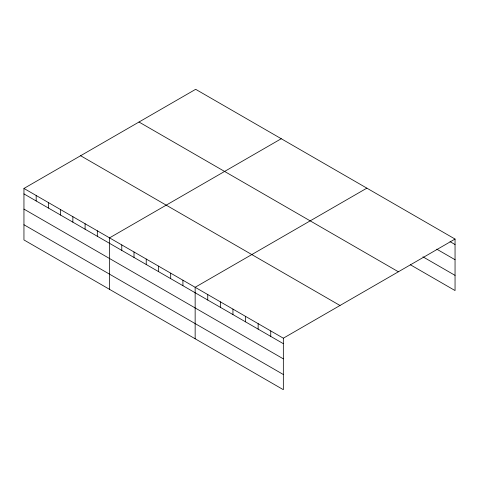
<?xml version="1.0" encoding="UTF-8"?>
<svg xmlns="http://www.w3.org/2000/svg" width="479" height="479" viewBox="0 0 479 479"><rect width="100%" height="100%" fill="white"/><g stroke="black" fill="none" stroke-linecap="round" stroke-linejoin="round"><path stroke-width="0.72" d="M283.34 358.855L283.34 338.198L23.95 188.445L23.95 239.937L283.34 389.69L283.34 358.855L23.95 209.101M23.95 188.445L195.66 89.31L455.05 239.063L455.05 290.555L410.323 264.737M281.257 138.724L109.547 237.865L109.547 289.358M366.86 188.145L195.151 287.28L195.151 338.773M283.34 338.198L455.05 239.063M450.009 241.626L455.05 244.535M436.782 249.176L455.05 259.72M422.921 256.822L455.05 275.371M138.994 122.019L398.384 271.779M80.616 155.729L340.006 305.488M23.95 193.911L283.34 343.671M23.95 224.747L283.34 374.506M270.743 330.929L270.743 336.396M258.145 323.654L258.145 329.121M245.541 316.38L245.541 321.846M232.944 309.105L232.944 314.571M220.346 301.83L220.346 307.296M207.748 294.555L207.748 300.028M182.918 280.221L182.918 285.694M170.692 273.162L170.692 278.634M158.465 266.102L158.465 271.569M146.233 259.043L146.233 264.51M134.006 251.984L134.006 257.451M121.78 244.925L121.78 250.391M97.321 230.8L97.321 236.273M85.094 223.741L85.094 229.213M72.862 216.682L72.862 222.154M60.635 209.622L60.635 215.089M48.409 202.563L48.409 208.03M36.176 195.504L36.176 200.97"/></g></svg>
